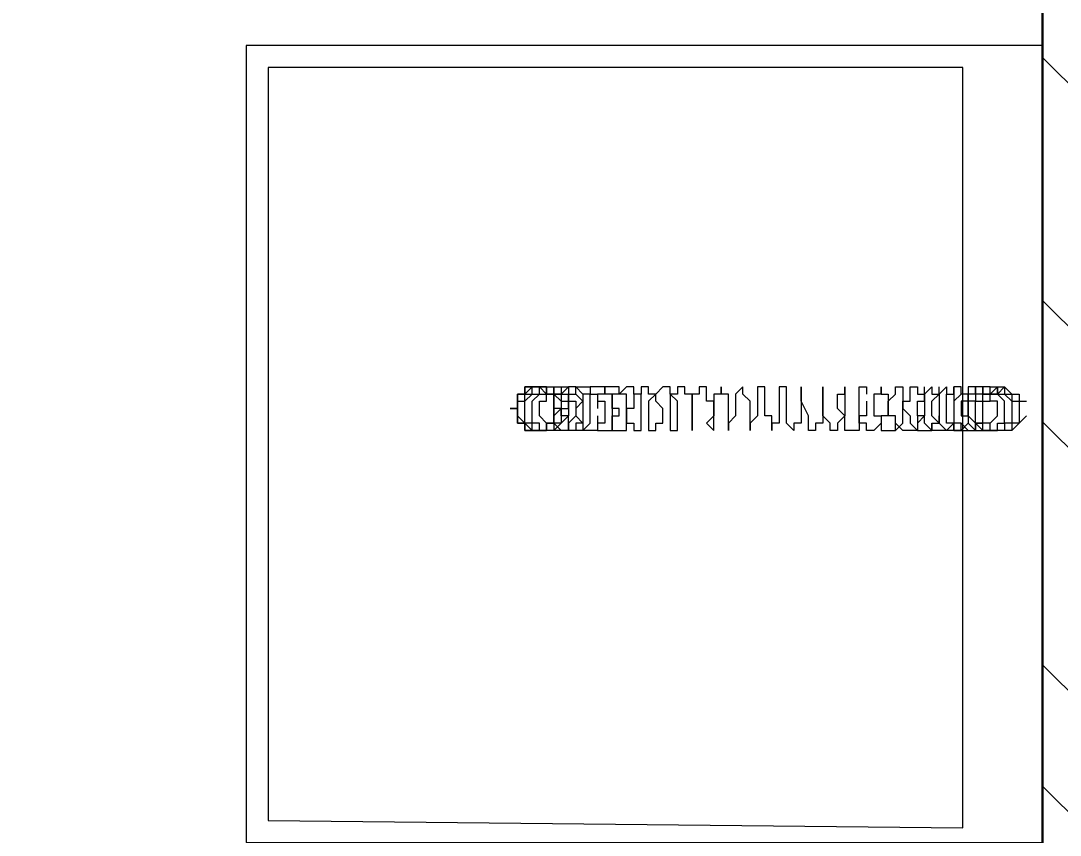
# Model space of a CAD drawing. Header units: millimetres. Extents: x -136099598 to 11807193, y 0 to 779331.
# Drawn here: x -136073692 to -136072936, y 203812 to 204405 of the extents above; entities that cross this region are included whole.
import ezdxf
from ezdxf import colors
from ezdxf.entities.mleader import LeaderData, LeaderLine
from ezdxf.enums import TextEntityAlignment as Align
from ezdxf.math import Vec2, Vec3

# ---------------------------------------------------------------- set-up
doc = ezdxf.new("R2018")
doc.units = ezdxf.units.MM
doc.header["$MEASUREMENT"] = 0
doc.layers.get('0').update_dxf_attribs({"color": 250, "lineweight": 9})
for name, color, linetype, lineweight in [('АР_Маркер экспликации', 239, 'Continuous', 13), ('АР_Номер помещения', 1, 'Continuous', 25), ('АР_Отметки', 250, 'Continuous', 15), ('АР_Помещения_площадь', 19, 'Continuous', 9), ('АР_Сущ Несущая стена', 202, 'Continuous', 30), ('АР_Штриховка кирпич', 250, 'Continuous', 9)]:
    doc.layers.add(name, color=color, linetype=linetype, lineweight=lineweight)
doc.layers.add('АР_Названия помещений', color=124, linetype='Continuous', lineweight=5, plot=False)
doc.layers.add('ТХ_ВК_оборуд.пищеблок', color=250, linetype='Continuous')
doc.styles.add('ISOCPEUR', font='isocpeur.ttf', dxfattribs={"width": 0.7})
doc.styles.get("Standard").update_dxf_attribs({"font": 'isocpeur.ttf'})

# ---------------------------------------------------------------- blocks, each defined once
blk = doc.blocks.new('_DotSmall')
at = {"color": 0, "linetype": 'ByBlock', "const_width": 0.5}
blk.add_lwpolyline([(-0.0625, 0, 1), (0.0625, 0, 1)], format="xyb", close=True, dxfattribs=at)
blk = doc.blocks.new('*U56')
at = {"color": 7, "style": 'ISOCPEUR', "width": 0.7, "flags": 1}
blk.add_attdef('КАТЕГОРИЯ', (-499.1655280450395, -2092.186355050572), '', height=250, dxfattribs=at)
at = {"layer": 'АР_Номер помещения', "color": 7, "style": 'ISOCPEUR', "width": 0.7}
blk.add_attdef('НОМЕР_ПОМЕЩЕНИЯ', text='', height=300, dxfattribs=at).set_placement((1728.491849218084, -2838.273167226411), align=Align.MIDDLE_CENTER)
at = {"layer": 'АР_Помещения_площадь', "color": 7, "lineweight": 30, "width": 0.7, "flags": 104}
blk.add_attdef('ИМЯ_ПОМЕЩЕНИЯ', text='', height=100, dxfattribs=at).set_placement((157.6277002443094, 1217.141369806137), align=Align.MIDDLE_CENTER)
at = {"layer": 'АР_Помещения_площадь', "color": 7, "style": 'ISOCPEUR', "width": 0.7}
blk.add_attdef('ПЛОЩАДЬ_ПОМЕЩЕНИЯ', text='', height=200, dxfattribs=at).set_placement((4056.613828067242, -3701.767637259052), align=Align.MIDDLE_RIGHT)
blk = doc.blocks.new('A$C13decc58')
at = {"layer": 'АР_Штриховка кирпич', "ltscale": 100}
h = blk.add_hatch(dxfattribs=at)
h.set_pattern_fill('ANSI32', color=256, scale=500)
h.set_pattern_definition([(45, (-939466.2193598642, 101430.4012734765), (-132.5825214724777, 132.5825214724777), []), (45, (-939377.8310123642, 101430.4012734765), (-132.5825214724777, 132.5825214724777), [])])
h.paths.add_polyline_path([(6030.383107021917, 43883.29236259183), (5520.383107021713, 43883.29236259183), (5520.383107021684, 42948.29236259183), (11460.26193764943, 42948.29236259183), (11460.38310702151, 42698.29236259183), (12100.38310702163, 42698.29236259183), (12100.26193764931, 43458.29236259114), (6030.383107021771, 43458.29236259253)])
at = {"layer": 'АР_Сущ Несущая стена', "ltscale": 100}
blk.add_line((6030.383107021684, 43458.29236259183), (12100.26193764948, 43458.29236259183), dxfattribs=at)
at = {"layer": 'ТХ_ВК_оборуд.пищеблок', "lineweight": 0}
for points in [[(9179.298218004638, 43458.29188644339), (9179.298218004638, 44038.28133204964), (8599.308772398392, 44038.28133204964), (8599.308772398392, 43458.29188644339)], [(9163.416131140548, 43516.52620494482), (9163.416131140548, 44022.39924518554), (8615.190859262482, 44022.39924518554), (8609.896830307785, 43516.52620494482)]]:
    blk.add_lwpolyline(points, close=True, dxfattribs=at)
at = {"layer": 'ТХ_ВК_оборуд.пищеблок', "lineweight": 0, "elevation": -4.999999999999952e-09}
for points in [[(8915.102735730237, 43793.03517244989), (8909.80870677554, 43793.03517244989), (8904.514677820844, 43793.03517244989), (8904.514677820844, 43798.3292014047), (8899.220648866147, 43798.3292014047), (8899.220648866147, 43803.62323035928), (8899.220648866147, 43808.91725931398), (8904.514677820844, 43814.21128826868), (8909.80870677554, 43814.21128826868), (8915.102735730237, 43808.91725931398), (8915.102735730237, 43814.21128826868), (8920.396764684934, 43814.21128826868), (8925.690793639515, 43814.21128826868), (8925.690793639515, 43819.50531722326), (8930.984822594211, 43819.50531722326), (8930.984822594211, 43824.79934617807), (8930.984822594211, 43830.09337513265), (8925.690793639515, 43835.38740408735), (8925.690793639515, 43840.68143304205), (8920.396764684934, 43840.68143304205), (8915.102735730237, 43840.68143304205), (8909.80870677554, 43840.68143304205), (8904.514677820844, 43840.68143304205), (8904.514677820844, 43835.38740408735), (8899.220648866147, 43835.38740408735), (8899.220648866147, 43830.09337513265), (8899.220648866147, 43824.79934617807), (8899.220648866147, 43819.50531722326), (8904.514677820844, 43819.50531722326), (8904.514677820844, 43814.21128826868), (8909.80870677554, 43814.21128826868), (8915.102735730237, 43814.21128826868), (8920.396764684934, 43814.21128826868), (8925.690793639515, 43814.21128826868), (8920.396764684934, 43814.21128826868), (8925.690793639515, 43814.21128826868), (8920.396764684934, 43814.21128826868), (8925.690793639515, 43814.21128826868), (8920.396764684934, 43814.21128826868), (8925.690793639515, 43814.21128826868), (8920.396764684934, 43814.21128826868), (8925.690793639515, 43814.21128826868), (8920.396764684934, 43814.21128826868), (8925.690793639515, 43814.21128826868), (8920.396764684934, 43814.21128826868), (8925.690793639515, 43814.21128826868), (8920.396764684934, 43814.21128826868), (8925.690793639515, 43814.21128826868), (8925.690793639515, 43819.50531722326), (8925.690793639515, 43814.21128826868), (8925.690793639515, 43819.50531722326), (8925.690793639515, 43814.21128826868), (8925.690793639515, 43819.50531722326), (8925.690793639515, 43814.21128826868), (8925.690793639515, 43819.50531722326), (8925.690793639515, 43814.21128826868), (8925.690793639515, 43819.50531722326), (8925.690793639515, 43814.21128826868), (8925.690793639515, 43819.50531722326), (8925.690793639515, 43814.21128826868), (8925.690793639515, 43819.50531722326), (8925.690793639515, 43814.21128826868), (8925.690793639515, 43819.50531722326), (8930.984822594211, 43824.79934617807), (8930.984822594211, 43830.09337513265), (8930.984822594211, 43824.79934617807), (8930.984822594211, 43830.09337513265), (8930.984822594211, 43824.79934617807), (8930.984822594211, 43830.09337513265), (8930.984822594211, 43824.79934617807), (8930.984822594211, 43830.09337513265), (8930.984822594211, 43824.79934617807), (8930.984822594211, 43830.09337513265), (8930.984822594211, 43824.79934617807), (8930.984822594211, 43830.09337513265), (8930.984822594211, 43824.79934617807), (8930.984822594211, 43830.09337513265), (8930.984822594211, 43824.79934617807), (8930.984822594211, 43830.09337513265), (8930.984822594211, 43835.38740408735), (8930.984822594211, 43830.09337513265), (8930.984822594211, 43835.38740408735), (8925.690793639515, 43835.38740408735), (8930.984822594211, 43835.38740408735), (8925.690793639515, 43835.38740408735), (8930.984822594211, 43835.38740408735), (8925.690793639515, 43835.38740408735), (8930.984822594211, 43835.38740408735), (8925.690793639515, 43835.38740408735), (8930.984822594211, 43835.38740408735), (8925.690793639515, 43835.38740408735), (8930.984822594211, 43835.38740408735), (8925.690793639515, 43835.38740408735), (8930.984822594211, 43835.38740408735), (8925.690793639515, 43835.38740408735), (8930.984822594211, 43835.38740408735), (8925.690793639515, 43835.38740408735), (8925.690793639515, 43840.68143304205), (8925.690793639515, 43835.38740408735), (8925.690793639515, 43840.68143304205), (8920.396764684934, 43840.68143304205), (8925.690793639515, 43840.68143304205), (8920.396764684934, 43840.68143304205), (8925.690793639515, 43840.68143304205), (8920.396764684934, 43840.68143304205), (8925.690793639515, 43840.68143304205), (8920.396764684934, 43840.68143304205), (8925.690793639515, 43840.68143304205), (8920.396764684934, 43840.68143304205), (8925.690793639515, 43840.68143304205), (8920.396764684934, 43840.68143304205), (8925.690793639515, 43840.68143304205), (8920.396764684934, 43840.68143304205), (8925.690793639515, 43840.68143304205), (8920.396764684934, 43840.68143304205), (8915.102735730237, 43840.68143304205), (8920.396764684934, 43840.68143304205), (8915.102735730237, 43840.68143304205), (8920.396764684934, 43840.68143304205), (8915.102735730237, 43840.68143304205), (8920.396764684934, 43840.68143304205), (8915.102735730237, 43840.68143304205), (8920.396764684934, 43840.68143304205), (8915.102735730237, 43840.68143304205), (8920.396764684934, 43840.68143304205), (8915.102735730237, 43840.68143304205), (8920.396764684934, 43840.68143304205), (8915.102735730237, 43840.68143304205), (8920.396764684934, 43840.68143304205), (8915.102735730237, 43840.68143304205), (8915.102735730237, 43845.97546199663), (8915.102735730237, 43840.68143304205), (8909.80870677554, 43840.68143304205), (8904.514677820844, 43840.68143304205), (8909.80870677554, 43840.68143304205), (8904.514677820844, 43840.68143304205), (8904.514677820844, 43835.38740408735), (8904.514677820844, 43840.68143304205), (8904.514677820844, 43835.38740408735), (8904.514677820844, 43840.68143304205), (8904.514677820844, 43835.38740408735), (8904.514677820844, 43840.68143304205), (8904.514677820844, 43835.38740408735), (8904.514677820844, 43840.68143304205), (8904.514677820844, 43835.38740408735), (8904.514677820844, 43840.68143304205), (8904.514677820844, 43835.38740408735), (8904.514677820844, 43840.68143304205), (8904.514677820844, 43835.38740408735), (8904.514677820844, 43840.68143304205), (8904.514677820844, 43835.38740408735), (8899.220648866147, 43835.38740408735), (8899.220648866147, 43830.09337513265), (8899.220648866147, 43835.38740408735), (8899.220648866147, 43830.09337513265), (8899.220648866147, 43835.38740408735), (8899.220648866147, 43830.09337513265), (8899.220648866147, 43835.38740408735), (8899.220648866147, 43830.09337513265), (8899.220648866147, 43835.38740408735), (8899.220648866147, 43830.09337513265), (8899.220648866147, 43835.38740408735), (8899.220648866147, 43830.09337513265), (8899.220648866147, 43835.38740408735), (8899.220648866147, 43830.09337513265), (8899.220648866147, 43835.38740408735), (8899.220648866147, 43830.09337513265), (8899.220648866147, 43824.79934617807), (8899.220648866147, 43819.50531722326), (8904.514677820844, 43819.50531722326), (8904.514677820844, 43814.21128826868), (8909.80870677554, 43814.21128826868), (8915.102735730237, 43814.21128826868), (8909.80870677554, 43814.21128826868), (8904.514677820844, 43814.21128826868), (8904.514677820844, 43819.50531722326), (8899.220648866147, 43819.50531722326), (8899.220648866147, 43824.79934617807), (8899.220648866147, 43830.09337513265), (8899.220648866147, 43824.79934617807), (8899.220648866147, 43819.50531722326), (8904.514677820844, 43819.50531722326), (8904.514677820844, 43814.21128826868), (8909.80870677554, 43814.21128826868), (8915.102735730237, 43814.21128826868), (8920.396764684934, 43814.21128826868), (8915.102735730237, 43814.21128826868), (8909.80870677554, 43814.21128826868), (8904.514677820844, 43814.21128826868), (8904.514677820844, 43819.50531722326), (8899.220648866147, 43819.50531722326), (8899.220648866147, 43824.79934617807), (8899.220648866147, 43830.09337513265), (8899.220648866147, 43824.79934617807), (8899.220648866147, 43819.50531722326), (8904.514677820844, 43819.50531722326), (8904.514677820844, 43814.21128826868), (8909.80870677554, 43814.21128826868), (8915.102735730237, 43814.21128826868), (8920.396764684934, 43814.21128826868), (8915.102735730237, 43814.21128826868), (8909.80870677554, 43814.21128826868), (8904.514677820844, 43814.21128826868), (8904.514677820844, 43819.50531722326), (8899.220648866147, 43819.50531722326), (8899.220648866147, 43824.79934617807), (8899.220648866147, 43830.09337513265), (8899.220648866147, 43824.79934617807), (8899.220648866147, 43819.50531722326), (8904.514677820844, 43819.50531722326), (8904.514677820844, 43814.21128826868), (8909.80870677554, 43814.21128826868), (8915.102735730237, 43814.21128826868), (8920.396764684934, 43814.21128826868), (8915.102735730237, 43814.21128826868), (8909.80870677554, 43814.21128826868), (8904.514677820844, 43814.21128826868), (8904.514677820844, 43819.50531722326), (8899.220648866147, 43819.50531722326), (8899.220648866147, 43824.79934617807), (8899.220648866147, 43830.09337513265), (8899.220648866147, 43824.79934617807), (8899.220648866147, 43819.50531722326), (8904.514677820844, 43819.50531722326), (8904.514677820844, 43814.21128826868), (8909.80870677554, 43814.21128826868), (8915.102735730237, 43814.21128826868), (8920.396764684934, 43814.21128826868), (8915.102735730237, 43814.21128826868), (8909.80870677554, 43814.21128826868), (8904.514677820844, 43814.21128826868), (8904.514677820844, 43819.50531722326), (8899.220648866147, 43819.50531722326), (8899.220648866147, 43824.79934617807), (8899.220648866147, 43830.09337513265), (8899.220648866147, 43824.79934617807), (8899.220648866147, 43819.50531722326), (8904.514677820844, 43819.50531722326), (8904.514677820844, 43814.21128826868), (8909.80870677554, 43814.21128826868), (8915.102735730237, 43814.21128826868)], [(8915.102735730237, 43840.68143304205), (8915.102735730237, 43845.97546199663), (8915.102735730237, 43840.68143304205), (8909.80870677554, 43840.68143304205), (8904.514677820844, 43840.68143304205)], [(8915.102735730237, 43840.68143304205), (8915.102735730237, 43845.97546199663), (8915.102735730237, 43840.68143304205), (8909.80870677554, 43840.68143304205), (8904.514677820844, 43840.68143304205)], [(8915.102735730237, 43840.68143304205), (8915.102735730237, 43845.97546199663), (8915.102735730237, 43840.68143304205), (8909.80870677554, 43840.68143304205), (8904.514677820844, 43840.68143304205)], [(8915.102735730237, 43840.68143304205), (8915.102735730237, 43845.97546199663), (8915.102735730237, 43840.68143304205), (8909.80870677554, 43840.68143304205), (8904.514677820844, 43840.68143304205)], [(8915.102735730237, 43840.68143304205), (8915.102735730237, 43845.97546199663), (8915.102735730237, 43840.68143304205), (8909.80870677554, 43840.68143304205), (8904.514677820844, 43840.68143304205)], [(8915.102735730237, 43840.68143304205), (8915.102735730237, 43845.97546199663), (8915.102735730237, 43840.68143304205), (8909.80870677554, 43840.68143304205), (8904.514677820844, 43840.68143304205)], [(8915.102735730237, 43840.68143304205), (8915.102735730237, 43845.97546199663), (8915.102735730237, 43840.68143304205), (8909.80870677554, 43840.68143304205), (8904.514677820844, 43840.68143304205)], [(8915.102735730237, 43840.68143304205), (8915.102735730237, 43845.97546199663), (8915.102735730237, 43840.68143304205), (8909.80870677554, 43840.68143304205), (8904.514677820844, 43840.68143304205)], [(8915.102735730237, 43845.97546199663), (8915.102735730237, 43840.68143304205), (8915.102735730237, 43845.97546199663)], [(8915.102735730237, 43840.68143304205), (8915.102735730237, 43845.97546199663), (8915.102735730237, 43840.68143304205)], [(8915.102735730237, 43845.97546199663), (8915.102735730237, 43840.68143304205), (8915.102735730237, 43845.97546199663)], [(8915.102735730237, 43840.68143304205), (8915.102735730237, 43845.97546199663), (8915.102735730237, 43840.68143304205)], [(8909.80870677554, 43798.3292014047), (8904.514677820844, 43793.03517244989), (8899.220648866147, 43793.03517244989), (8899.220648866147, 43798.3292014047), (8899.220648866147, 43803.62323035928), (8904.514677820844, 43803.62323035928), (8909.80870677554, 43803.62323035928), (8909.80870677554, 43808.91725931398), (8915.102735730237, 43808.91725931398), (8915.102735730237, 43803.62323035928), (8920.396764684818, 43803.62323035928), (8925.690793639515, 43803.62323035928), (8925.690793639515, 43798.3292014047), (8930.984822594211, 43798.3292014047), (8930.984822594211, 43793.03517244989), (8930.984822594211, 43787.74114349531), (8925.690793639515, 43787.74114349531), (8925.690793639515, 43782.44711454061), (8920.396764684818, 43782.44711454061), (8920.396764684818, 43777.15308558592), (8915.102735730237, 43777.15308558592), (8909.80870677554, 43777.15308558592), (8904.514677820844, 43777.15308558592), (8904.514677820844, 43782.44711454061), (8899.220648866147, 43782.44711454061), (8899.220648866147, 43787.74114349531), (8899.220648866147, 43793.03517244989), (8904.514677820844, 43787.74114349531), (8909.80870677554, 43787.74114349531), (8915.102735730237, 43787.74114349531), (8920.396764684818, 43787.74114349531), (8925.690793639515, 43787.74114349531), (8925.690793639515, 43793.03517244989), (8930.984822594211, 43798.3292014047), (8930.984822594211, 43803.62323035928), (8925.690793639515, 43808.91725931398), (8925.690793639515, 43814.21128826868), (8920.396764684818, 43814.21128826868), (8915.102735730237, 43814.21128826868), (8909.80870677554, 43814.21128826868), (8904.514677820844, 43814.21128826868), (8904.514677820844, 43819.50531722326), (8899.220648866147, 43819.50531722326), (8899.220648866147, 43824.79934617807), (8899.220648866147, 43830.09337513265), (8904.514677820844, 43835.38740408735), (8909.80870677554, 43840.68143304205), (8915.102735730237, 43840.68143304205), (8920.396764684934, 43840.68143304205), (8920.396764684934, 43835.38740408735), (8925.690793639515, 43835.38740408735), (8925.690793639515, 43830.09337513265), (8930.984822594211, 43830.09337513265), (8930.984822594211, 43824.79934617807), (8930.984822594211, 43819.50531722326), (8925.690793639515, 43819.50531722326), (8925.690793639515, 43814.21128826868), (8920.396764684934, 43808.91725931398), (8915.102735730237, 43808.91725931398), (8909.80870677554, 43808.91725931398), (8904.514677820844, 43808.91725931398), (8904.514677820844, 43814.21128826868), (8899.220648866147, 43814.21128826868), (8899.220648866147, 43819.50531722326), (8899.220648866147, 43824.79934617807), (8899.220648866147, 43830.09337513265), (8904.514677820844, 43830.09337513265), (8904.514677820844, 43835.38740408735), (8909.80870677554, 43835.38740408735), (8915.102735730237, 43835.38740408735), (8920.396764684934, 43835.38740408735), (8925.690793639515, 43830.09337513265), (8925.690793639515, 43824.79934617807), (8930.984822594211, 43824.79934617807), (8930.984822594211, 43819.50531722326), (8930.984822594211, 43814.21128826868), (8925.690793639515, 43814.21128826868), (8925.690793639515, 43808.91725931398), (8920.396764684934, 43808.91725931398), (8920.396764684934, 43803.62323035928), (8915.102735730237, 43803.62323035928), (8909.80870677554, 43803.62323035928), (8904.514677820844, 43808.91725931398), (8899.220648866147, 43814.21128826868), (8899.220648866147, 43819.50531722326), (8899.220648866147, 43824.79934617807), (8904.514677820844, 43824.79934617807), (8904.514677820844, 43830.09337513265), (8909.80870677554, 43830.09337513265), (8915.102735730237, 43830.09337513265), (8920.396764684934, 43830.09337513265), (8925.690793639515, 43824.79934617807), (8925.690793639515, 43819.50531722326), (8930.984822594211, 43824.79934617807), (8925.690793639515, 43819.50531722326), (8930.984822594211, 43824.79934617807), (8925.690793639515, 43819.50531722326), (8930.984822594211, 43824.79934617807), (8925.690793639515, 43819.50531722326), (8930.984822594211, 43824.79934617807), (8925.690793639515, 43819.50531722326), (8930.984822594211, 43824.79934617807), (8925.690793639515, 43819.50531722326), (8930.984822594211, 43824.79934617807), (8925.690793639515, 43819.50531722326), (8930.984822594211, 43824.79934617807), (8925.690793639515, 43819.50531722326), (8930.984822594211, 43819.50531722326), (8930.984822594211, 43814.21128826868), (8930.984822594211, 43808.91725931398), (8925.690793639515, 43808.91725931398), (8925.690793639515, 43803.62323035928), (8920.396764684934, 43803.62323035928), (8920.396764684934, 43798.3292014047), (8915.102735730237, 43798.3292014047), (8909.80870677554, 43798.3292014047), (8904.514677820844, 43803.62323035928), (8899.220648866147, 43803.62323035928), (8899.220648866147, 43808.91725931398), (8899.220648866147, 43814.21128826868), (8899.220648866147, 43819.50531722326), (8904.514677820844, 43819.50531722326), (8909.80870677554, 43824.79934617807), (8915.102735730237, 43824.79934617807), (8920.396764684934, 43824.79934617807), (8920.396764684934, 43819.50531722326), (8925.690793639515, 43819.50531722326), (8925.690793639515, 43814.21128826868), (8930.984822594211, 43814.21128826868), (8930.984822594211, 43808.91725931398), (8930.984822594211, 43803.62323035928), (8925.690793639515, 43803.62323035928), (8925.690793639515, 43798.3292014047), (8920.396764684934, 43793.03517244989), (8915.102735730237, 43793.03517244989), (8909.80870677554, 43793.03517244989)], [(8899.220648866147, 43835.38740408735), (8904.514677820844, 43835.38740408735), (8899.220648866147, 43835.38740408735)], [(8899.220648866147, 43835.38740408735), (8904.514677820844, 43835.38740408735), (8899.220648866147, 43835.38740408735)], [(8904.514677820844, 43835.38740408735), (8899.220648866147, 43835.38740408735)], [(8904.514677820844, 43835.38740408735), (8899.220648866147, 43835.38740408735)], [(8904.514677820844, 43835.38740408735), (8899.220648866147, 43835.38740408735)], [(8904.514677820844, 43835.38740408735), (8899.220648866147, 43835.38740408735)], [(8904.514677820844, 43835.38740408735), (8899.220648866147, 43835.38740408735)], [(8904.514677820844, 43835.38740408735), (8899.220648866147, 43835.38740408735)], [(8904.514677820844, 43835.38740408735), (8899.220648866147, 43835.38740408735)], [(8904.514677820844, 43835.38740408735), (8899.220648866147, 43835.38740408735)], [(8904.514677820844, 43840.68143304205), (8909.80870677554, 43840.68143304205), (8904.514677820844, 43840.68143304205)], [(8909.80870677554, 43840.68143304205), (8915.102735730237, 43840.68143304205), (8909.80870677554, 43840.68143304205)], [(8909.80870677554, 43840.68143304205), (8915.102735730237, 43840.68143304205), (8909.80870677554, 43840.68143304205)], [(8925.690793639515, 43840.68143304205), (8925.690793639515, 43835.38740408735), (8925.690793639515, 43840.68143304205)], [(8925.690793639515, 43835.38740408735), (8925.690793639515, 43840.68143304205)], [(8925.690793639515, 43835.38740408735), (8925.690793639515, 43840.68143304205)], [(8925.690793639515, 43835.38740408735), (8925.690793639515, 43840.68143304205)], [(8925.690793639515, 43835.38740408735), (8925.690793639515, 43840.68143304205)], [(8925.690793639515, 43835.38740408735), (8925.690793639515, 43840.68143304205)], [(8925.690793639515, 43835.38740408735), (8925.690793639515, 43840.68143304205)], [(8925.690793639515, 43835.38740408735), (8925.690793639515, 43840.68143304205)], [(8925.690793639515, 43835.38740408735), (8925.690793639515, 43840.68143304205)], [(8930.984822594211, 43835.38740408735), (8930.984822594211, 43830.09337513265), (8930.984822594211, 43835.38740408735)], [(8930.984822594211, 43830.09337513265), (8930.984822594211, 43835.38740408735)], [(8930.984822594211, 43830.09337513265), (8930.984822594211, 43835.38740408735)], [(8930.984822594211, 43830.09337513265), (8930.984822594211, 43835.38740408735)], [(8930.984822594211, 43830.09337513265), (8930.984822594211, 43835.38740408735)], [(8930.984822594211, 43830.09337513265), (8930.984822594211, 43835.38740408735)], [(8930.984822594211, 43830.09337513265), (8930.984822594211, 43835.38740408735)], [(8930.984822594211, 43830.09337513265), (8930.984822594211, 43835.38740408735)], [(8930.984822594211, 43830.09337513265), (8930.984822594211, 43835.38740408735)], [(8899.220648866147, 43824.79934617807), (8899.220648866147, 43830.09337513265), (8899.220648866147, 43824.79934617807)], [(8899.220648866147, 43824.79934617807), (8899.220648866147, 43830.09337513265), (8899.220648866147, 43824.79934617807)], [(8899.220648866147, 43819.50531722326), (8899.220648866147, 43824.79934617807), (8899.220648866147, 43819.50531722326)], [(8899.220648866147, 43819.50531722326), (8899.220648866147, 43824.79934617807), (8899.220648866147, 43819.50531722326)], [(8904.514677820844, 43819.50531722326), (8899.220648866147, 43819.50531722326), (8904.514677820844, 43819.50531722326)], [(8904.514677820844, 43819.50531722326), (8899.220648866147, 43819.50531722326), (8904.514677820844, 43819.50531722326)], [(8904.514677820844, 43814.21128826868), (8904.514677820844, 43819.50531722326), (8904.514677820844, 43814.21128826868)], [(8904.514677820844, 43814.21128826868), (8904.514677820844, 43819.50531722326), (8904.514677820844, 43814.21128826868)], [(8909.80870677554, 43814.21128826868), (8904.514677820844, 43814.21128826868), (8909.80870677554, 43814.21128826868)], [(8909.80870677554, 43814.21128826868), (8904.514677820844, 43814.21128826868), (8909.80870677554, 43814.21128826868)], [(8915.102735730237, 43814.21128826868), (8909.80870677554, 43814.21128826868), (8915.102735730237, 43814.21128826868)], [(8915.102735730237, 43814.21128826868), (8909.80870677554, 43814.21128826868), (8915.102735730237, 43814.21128826868)], [(8920.396764684934, 43814.21128826868), (8915.102735730237, 43814.21128826868), (8920.396764684934, 43814.21128826868)], [(8920.396764684934, 43814.21128826868), (8915.102735730237, 43814.21128826868), (8920.396764684934, 43814.21128826868)], [(8920.396764684934, 43814.21128826868), (8915.102735730237, 43814.21128826868), (8920.396764684934, 43814.21128826868)], [(8909.80870677554, 43782.44711454061), (8904.514677820844, 43782.44711454061), (8899.220648866147, 43782.44711454061), (8899.220648866147, 43777.15308558592), (8899.220648866147, 43771.85905663134), (8904.514677820844, 43771.85905663134), (8909.80870677554, 43771.85905663134), (8909.80870677554, 43766.56502767652), (8915.102735730237, 43766.56502767652), (8915.102735730237, 43771.85905663134), (8920.396764684934, 43771.85905663134), (8925.690793639515, 43771.85905663134), (8925.690793639515, 43777.15308558592), (8930.984822594211, 43777.15308558592), (8930.984822594211, 43782.44711454061), (8930.984822594211, 43787.74114349531), (8925.690793639515, 43787.74114349531), (8925.690793639515, 43793.03517244989), (8920.396764684934, 43793.03517244989), (8915.102735730237, 43798.3292014047)], [(8925.690793639515, 43650.09639067377), (8920.396764684934, 43650.09639067377), (8915.102735730237, 43650.09639067377), (8909.80870677554, 43650.09639067377), (8904.514677820844, 43650.09639067377), (8904.514677820844, 43655.39041962847), (8899.220648866147, 43655.39041962847), (8904.514677820844, 43655.39041962847), (8909.80870677554, 43655.39041962847), (8909.80870677554, 43660.68444858305), (8915.102735730237, 43660.68444858305), (8920.396764684934, 43660.68444858305), (8925.690793639515, 43660.68444858305), (8930.984822594211, 43660.68444858305), (8930.984822594211, 43665.97847753786), (8925.690793639515, 43665.97847753786), (8920.396764684934, 43665.97847753786), (8915.102735730237, 43665.97847753786), (8909.80870677554, 43665.97847753786), (8904.514677820844, 43671.27250649245), (8899.220648866147, 43671.27250649245), (8904.514677820844, 43671.27250649245), (8909.80870677554, 43671.27250649245), (8920.396764684934, 43671.27250649245), (8925.690793639515, 43676.56653544714), (8930.984822594211, 43676.56653544714), (8925.690793639515, 43681.86056440184), (8920.396764684934, 43681.86056440184), (8915.102735730237, 43681.86056440184), (8909.80870677554, 43681.86056440184), (8904.514677820844, 43687.15459335642), (8899.220648866147, 43687.15459335642), (8904.514677820844, 43687.15459335642), (8909.80870677554, 43687.15459335642), (8920.396764684818, 43687.15459335642), (8925.690793639515, 43687.15459335642), (8925.690793639515, 43692.44862231123), (8930.984822594211, 43692.44862231123), (8925.690793639515, 43692.44862231123), (8925.690793639515, 43697.74265126581), (8920.396764684818, 43697.74265126581), (8915.102735730237, 43697.74265126581), (8909.80870677554, 43697.74265126581), (8904.514677820844, 43703.03668022051), (8899.220648866147, 43697.74265126581), (8904.514677820844, 43697.74265126581), (8909.80870677554, 43697.74265126581), (8915.102735730237, 43697.74265126581), (8920.396764684934, 43697.74265126581), (8920.396764684934, 43703.03668022051), (8925.690793639515, 43703.03668022051), (8930.984822594211, 43703.03668022051), (8930.984822594211, 43708.33070917521), (8925.690793639515, 43708.33070917521), (8925.690793639515, 43713.62473812979), (8920.396764684934, 43713.62473812979), (8915.102735730237, 43713.62473812979), (8909.80870677554, 43713.62473812979), (8904.514677820844, 43713.62473812979), (8899.220648866147, 43713.62473812979), (8904.514677820844, 43713.62473812979), (8909.80870677554, 43713.62473812979), (8920.396764684934, 43713.62473812979), (8925.690793639515, 43713.62473812979), (8925.690793639515, 43718.9187670846), (8930.984822594211, 43718.9187670846), (8930.984822594211, 43724.21279603918), (8925.690793639515, 43724.21279603918), (8925.690793639515, 43729.50682499388), (8920.396764684934, 43729.50682499388), (8915.102735730237, 43729.50682499388), (8909.80870677554, 43729.50682499388), (8904.514677820844, 43729.50682499388), (8899.220648866147, 43729.50682499388), (8899.220648866147, 43724.21279603918), (8904.514677820844, 43724.21279603918), (8909.80870677554, 43724.21279603918), (8915.102735730237, 43724.21279603918), (8920.396764684934, 43724.21279603918), (8925.690793639515, 43729.50682499388), (8930.984822594211, 43729.50682499388), (8930.984822594211, 43734.80085394857), (8925.690793639515, 43740.09488290315), (8920.396764684934, 43745.38891185797), (8915.102735730237, 43745.38891185797), (8909.80870677554, 43745.38891185797), (8904.514677820844, 43745.38891185797), (8899.220648866147, 43745.38891185797), (8899.220648866147, 43740.09488290315), (8904.514677820844, 43740.09488290315), (8904.514677820844, 43734.80085394857), (8909.80870677554, 43734.80085394857), (8915.102735730237, 43734.80085394857), (8920.396764684934, 43740.09488290315), (8925.690793639515, 43740.09488290315), (8925.690793639515, 43745.38891185797), (8930.984822594211, 43745.38891185797), (8930.984822594211, 43750.68294081255), (8925.690793639515, 43750.68294081255), (8925.690793639515, 43755.97696976725), (8920.396764684934, 43755.97696976725), (8915.102735730237, 43755.97696976725), (8915.102735730237, 43761.27099872194), (8909.80870677554, 43761.27099872194), (8904.514677820844, 43761.27099872194), (8904.514677820844, 43755.97696976725), (8899.220648866147, 43755.97696976725), (8899.220648866147, 43750.68294081255), (8904.514677820844, 43750.68294081255), (8909.80870677554, 43750.68294081255), (8915.102735730237, 43750.68294081255), (8920.396764684934, 43750.68294081255), (8925.690793639515, 43750.68294081255), (8925.690793639515, 43755.97696976725), (8930.984822594211, 43755.97696976725), (8930.984822594211, 43761.27099872194), (8925.690793639515, 43766.56502767652), (8925.690793639515, 43771.85905663134), (8920.396764684934, 43771.85905663134), (8915.102735730237, 43771.85905663134), (8909.80870677554, 43771.85905663134), (8904.514677820844, 43771.85905663134), (8899.220648866147, 43771.85905663134), (8899.220648866147, 43766.56502767652), (8899.220648866147, 43761.27099872194), (8904.514677820844, 43761.27099872194), (8909.80870677554, 43761.27099872194), (8915.102735730237, 43761.27099872194), (8920.396764684934, 43761.27099872194), (8925.690793639515, 43761.27099872194), (8925.690793639515, 43766.56502767652), (8930.984822594211, 43766.56502767652), (8930.984822594211, 43771.85905663134), (8930.984822594211, 43777.15308558592), (8925.690793639515, 43777.15308558592), (8925.690793639515, 43782.44711454061), (8920.396764684934, 43782.44711454061), (8915.102735730237, 43782.44711454061)], [(8925.690793639515, 43618.33221694571), (8920.396764684934, 43618.33221694571), (8915.102735730237, 43618.33221694571), (8909.80870677554, 43618.33221694571), (8904.514677820844, 43618.33221694571), (8904.514677820844, 43623.62624590041), (8899.220648866147, 43623.62624590041), (8899.220648866147, 43628.9202748551), (8904.514677820844, 43628.9202748551), (8909.80870677554, 43628.9202748551), (8920.396764684934, 43634.21430380968), (8925.690793639515, 43634.21430380968), (8930.984822594211, 43634.21430380968), (8925.690793639515, 43634.21430380968), (8920.396764684934, 43634.21430380968), (8915.102735730237, 43634.21430380968), (8909.80870677554, 43634.21430380968), (8904.514677820844, 43634.21430380968), (8904.514677820844, 43639.5083327645), (8899.220648866147, 43639.5083327645), (8904.514677820844, 43644.80236171908), (8909.80870677554, 43644.80236171908), (8920.396764684934, 43644.80236171908), (8925.690793639515, 43644.80236171908), (8930.984822594211, 43644.80236171908), (8930.984822594211, 43650.09639067377), (8925.690793639515, 43650.09639067377), (8920.396764684934, 43650.09639067377)], [(8930.984822594211, 43575.97998530837), (8925.690793639515, 43575.97998530837), (8925.690793639515, 43570.68595635367), (8920.396764684818, 43570.68595635367), (8915.102735730237, 43570.68595635367), (8909.80870677554, 43570.68595635367), (8909.80870677554, 43575.97998530837), (8904.514677820844, 43575.97998530837), (8899.220648866147, 43581.27401426295), (8899.220648866147, 43586.56804321776), (8904.514677820844, 43586.56804321776), (8904.514677820844, 43591.86207217234), (8899.220648866147, 43591.86207217234), (8899.220648866147, 43597.15610112704), (8899.220648866147, 43602.45013008174), (8904.514677820844, 43602.45013008174), (8909.80870677554, 43602.45013008174), (8915.102735730237, 43607.74415903632), (8920.396764684818, 43607.74415903632), (8925.690793639515, 43607.74415903632), (8925.690793639515, 43602.45013008174), (8930.984822594211, 43602.45013008174), (8925.690793639515, 43602.45013008174), (8920.396764684818, 43602.45013008174), (8915.102735730237, 43602.45013008174), (8909.80870677554, 43602.45013008174), (8904.514677820844, 43607.74415903632), (8899.220648866147, 43607.74415903632), (8899.220648866147, 43613.03818799113), (8904.514677820844, 43613.03818799113), (8909.80870677554, 43618.33221694571), (8920.396764684818, 43618.33221694571), (8925.690793639515, 43618.33221694571), (8930.984822594211, 43618.33221694571), (8925.690793639515, 43618.33221694571), (8920.396764684818, 43618.33221694571)], [(8920.396764684934, 43586.56804321776), (8915.102735730237, 43586.56804321776), (8909.80870677554, 43586.56804321776), (8909.80870677554, 43591.86207217234), (8904.514677820844, 43591.86207217234), (8909.80870677554, 43591.86207217234), (8915.102735730237, 43591.86207217234), (8920.396764684934, 43591.86207217234), (8925.690793639515, 43591.86207217234), (8930.984822594211, 43591.86207217234), (8930.984822594211, 43586.56804321776), (8925.690793639515, 43586.56804321776)], [(8925.690793639515, 43575.97998530837), (8930.984822594211, 43575.97998530837), (8925.690793639515, 43575.97998530837), (8925.690793639515, 43581.27401426295), (8920.396764684818, 43581.27401426295), (8915.102735730237, 43581.27401426295), (8909.80870677554, 43581.27401426295), (8909.80870677554, 43575.97998530837), (8904.514677820844, 43575.97998530837), (8899.220648866147, 43575.97998530837), (8899.220648866147, 43570.68595635367), (8899.220648866147, 43565.39192739897), (8904.514677820844, 43560.09789844439), (8909.80870677554, 43560.09789844439), (8915.102735730237, 43560.09789844439), (8920.396764684818, 43560.09789844439), (8920.396764684818, 43554.80386948958), (8925.690793639515, 43554.80386948958), (8930.984822594211, 43554.80386948958), (8930.984822594211, 43549.509840535), (8925.690793639515, 43549.509840535), (8925.690793639515, 43544.2158115803), (8920.396764684818, 43544.2158115803), (8915.102735730237, 43544.2158115803), (8909.80870677554, 43544.2158115803), (8904.514677820844, 43549.509840535), (8899.220648866147, 43549.509840535), (8899.220648866147, 43554.80386948958), (8899.220648866147, 43560.09789844439), (8904.514677820844, 43565.39192739897)], [(8899.220648866147, 43565.39192739897), (8904.514677820844, 43565.39192739897), (8909.80870677554, 43565.39192739897), (8909.80870677554, 43570.68595635367), (8915.102735730237, 43570.68595635367), (8920.396764684934, 43570.68595635367), (8925.690793639515, 43565.39192739897), (8930.984822594211, 43565.39192739897), (8930.984822594211, 43560.09789844439), (8925.690793639515, 43560.09789844439)], [(8930.984822594211, 43560.09789844439), (8925.690793639515, 43560.09789844439), (8920.396764684934, 43560.09789844439), (8915.102735730237, 43560.09789844439), (8909.80870677554, 43554.80386948958), (8904.514677820844, 43554.80386948958), (8899.220648866147, 43549.509840535), (8899.220648866147, 43544.2158115803), (8899.220648866147, 43538.92178262561), (8904.514677820844, 43544.2158115803), (8909.80870677554, 43544.2158115803), (8909.80870677554, 43549.509840535), (8915.102735730237, 43549.509840535), (8920.396764684934, 43549.509840535), (8920.396764684934, 43544.2158115803), (8925.690793639515, 43544.2158115803), (8930.984822594211, 43544.2158115803)], [(8909.80870677554, 43549.509840535), (8904.514677820844, 43549.509840535), (8899.220648866147, 43549.509840535)], [(8925.690793639515, 43544.2158115803), (8930.984822594211, 43538.92178262561), (8925.690793639515, 43538.92178262561), (8925.690793639515, 43533.62775367103), (8920.396764684934, 43533.62775367103), (8915.102735730237, 43533.62775367103), (8909.80870677554, 43533.62775367103), (8904.514677820844, 43533.62775367103), (8909.80870677554, 43533.62775367103)], [(8904.514677820844, 43517.74566680694), (8899.220648866147, 43512.45163785224), (8899.220648866147, 43507.15760889766), (8899.220648866147, 43501.86357994284), (8899.220648866147, 43496.56955098826), (8904.514677820844, 43496.56955098826), (8904.514677820844, 43501.86357994284), (8909.80870677554, 43501.86357994284), (8915.102735730237, 43501.86357994284), (8920.396764684934, 43501.86357994284), (8920.396764684934, 43496.56955098826), (8925.690793639515, 43496.56955098826), (8925.690793639515, 43491.27552203357), (8930.984822594211, 43491.27552203357), (8930.984822594211, 43485.98149307887), (8925.690793639515, 43480.68746412429), (8925.690793639515, 43475.39343516948), (8920.396764684934, 43475.39343516948), (8915.102735730237, 43475.39343516948), (8909.80870677554, 43475.39343516948), (8904.514677820844, 43475.39343516948), (8899.220648866147, 43480.68746412429), (8899.220648866147, 43485.98149307887), (8899.220648866147, 43491.27552203357), (8899.220648866147, 43496.56955098826), (8904.514677820844, 43496.56955098826), (8904.514677820844, 43501.86357994284), (8909.80870677554, 43501.86357994284), (8915.102735730237, 43501.86357994284), (8920.396764684934, 43501.86357994284), (8925.690793639515, 43501.86357994284), (8925.690793639515, 43496.56955098826), (8930.984822594211, 43496.56955098826), (8930.984822594211, 43501.86357994284), (8925.690793639515, 43501.86357994284), (8925.690793639515, 43507.15760889766), (8920.396764684818, 43507.15760889766), (8920.396764684818, 43512.45163785224), (8915.102735730237, 43512.45163785224), (8909.80870677554, 43512.45163785224), (8904.514677820844, 43512.45163785224), (8899.220648866147, 43517.74566680694), (8899.220648866147, 43523.03969576163), (8899.220648866147, 43528.33372471621), (8904.514677820844, 43533.62775367103), (8909.80870677554, 43538.92178262561), (8915.102735730237, 43538.92178262561), (8920.396764684818, 43538.92178262561), (8925.690793639515, 43533.62775367103), (8930.984822594211, 43533.62775367103)], [(8899.220648866147, 43517.74566680694), (8904.514677820844, 43517.74566680694), (8904.514677820844, 43523.03969576163), (8899.220648866147, 43523.03969576163), (8899.220648866147, 43517.74566680694), (8899.220648866147, 43512.45163785224), (8899.220648866147, 43507.15760889766), (8904.514677820844, 43507.15760889766), (8904.514677820844, 43501.86357994284), (8909.80870677554, 43501.86357994284), (8915.102735730237, 43501.86357994284), (8920.396764684934, 43501.86357994284), (8925.690793639515, 43501.86357994284), (8925.690793639515, 43507.15760889766), (8930.984822594211, 43507.15760889766), (8930.984822594211, 43512.45163785224), (8925.690793639515, 43512.45163785224), (8925.690793639515, 43517.74566680694), (8920.396764684934, 43523.03969576163), (8915.102735730237, 43523.03969576163), (8909.80870677554, 43523.03969576163), (8904.514677820844, 43523.03969576163), (8899.220648866147, 43528.33372471621), (8899.220648866147, 43533.62775367103), (8899.220648866147, 43538.92178262561), (8904.514677820844, 43538.92178262561), (8904.514677820844, 43533.62775367103)], [(8904.514677820844, 43538.92178262561), (8899.220648866147, 43538.92178262561)], [(8925.690793639515, 43533.62775367103), (8930.984822594211, 43528.33372471621), (8925.690793639515, 43528.33372471621), (8925.690793639515, 43523.03969576163), (8920.396764684934, 43523.03969576163), (8915.102735730237, 43523.03969576163), (8909.80870677554, 43523.03969576163), (8904.514677820844, 43523.03969576163)], [(8899.220648866147, 43523.03969576163), (8904.514677820844, 43523.03969576163), (8904.514677820844, 43528.33372471621), (8909.80870677554, 43528.33372471621), (8915.102735730237, 43528.33372471621), (8920.396764684934, 43528.33372471621), (8925.690793639515, 43528.33372471621), (8925.690793639515, 43523.03969576163), (8930.984822594211, 43523.03969576163)], [(8899.220648866147, 43501.86357994284), (8904.514677820844, 43507.15760889766), (8909.80870677554, 43512.45163785224), (8915.102735730237, 43512.45163785224), (8920.396764684934, 43512.45163785224), (8925.690793639515, 43512.45163785224), (8925.690793639515, 43517.74566680694), (8930.984822594211, 43517.74566680694), (8930.984822594211, 43523.03969576163), (8925.690793639515, 43523.03969576163)], [(8909.80870677554, 43470.0994062149), (8904.514677820844, 43475.39343516948), (8899.220648866147, 43480.68746412429), (8899.220648866147, 43485.98149307887), (8899.220648866147, 43491.27552203357), (8899.220648866147, 43496.56955098826), (8904.514677820844, 43496.56955098826), (8909.80870677554, 43491.27552203357), (8915.102735730237, 43491.27552203357), (8920.396764684934, 43491.27552203357), (8920.396764684934, 43496.56955098826), (8925.690793639515, 43496.56955098826), (8925.690793639515, 43501.86357994284), (8930.984822594211, 43501.86357994284), (8930.984822594211, 43507.15760889766), (8925.690793639515, 43507.15760889766), (8925.690793639515, 43512.45163785224), (8920.396764684934, 43512.45163785224), (8920.396764684934, 43517.74566680694), (8915.102735730237, 43517.74566680694), (8909.80870677554, 43517.74566680694), (8909.80870677554, 43512.45163785224)], [(8899.220648866147, 43507.15760889766), (8904.514677820844, 43512.45163785224)], [(8904.514677820844, 43507.15760889766), (8899.220648866147, 43507.15760889766), (8899.220648866147, 43501.86357994284), (8899.220648866147, 43496.56955098826), (8899.220648866147, 43491.27552203357), (8904.514677820844, 43491.27552203357), (8904.514677820844, 43485.98149307887), (8909.80870677554, 43485.98149307887), (8915.102735730237, 43485.98149307887), (8920.396764684934, 43485.98149307887), (8925.690793639515, 43491.27552203357), (8925.690793639515, 43496.56955098826), (8930.984822594211, 43491.27552203357), (8930.984822594211, 43485.98149307887), (8925.690793639515, 43485.98149307887), (8925.690793639515, 43480.68746412429), (8920.396764684934, 43480.68746412429), (8920.396764684934, 43475.39343516948), (8915.102735730237, 43475.39343516948), (8909.80870677554, 43475.39343516948), (8904.514677820844, 43475.39343516948), (8904.514677820844, 43480.68746412429), (8899.220648866147, 43480.68746412429), (8899.220648866147, 43485.98149307887), (8899.220648866147, 43491.27552203357), (8899.220648866147, 43496.56955098826), (8899.220648866147, 43501.86357994284), (8904.514677820844, 43501.86357994284), (8904.514677820844, 43507.15760889766), (8909.80870677554, 43507.15760889766), (8915.102735730237, 43507.15760889766), (8920.396764684934, 43507.15760889766), (8920.396764684934, 43501.86357994284), (8925.690793639515, 43501.86357994284), (8925.690793639515, 43496.56955098826), (8930.984822594211, 43496.56955098826), (8930.984822594211, 43491.27552203357), (8925.690793639515, 43491.27552203357), (8925.690793639515, 43485.98149307887), (8920.396764684934, 43480.68746412429), (8915.102735730237, 43480.68746412429), (8909.80870677554, 43480.68746412429), (8904.514677820844, 43480.68746412429), (8904.514677820844, 43485.98149307887), (8899.220648866147, 43485.98149307887), (8899.220648866147, 43491.27552203357), (8899.220648866147, 43496.56955098826), (8899.220648866147, 43501.86357994284), (8904.514677820844, 43501.86357994284)], [(8915.102735730237, 43501.86357994284), (8920.396764684818, 43501.86357994284), (8920.396764684818, 43496.56955098826), (8925.690793639515, 43496.56955098826), (8925.690793639515, 43491.27552203357), (8930.984822594211, 43485.98149307887), (8925.690793639515, 43480.68746412429), (8925.690793639515, 43475.39343516948), (8920.396764684818, 43475.39343516948), (8920.396764684818, 43470.0994062149)]]:
    blk.add_lwpolyline(points, dxfattribs=at)
for points in [[(8904.514677820844, 43840.68143304205), (8909.80870677554, 43840.68143304205), (8915.102735730237, 43840.68143304205), (8915.102735730237, 43845.97546199663), (8915.102735730237, 43840.68143304205), (8915.102735730237, 43845.97546199663), (8915.102735730237, 43840.68143304205), (8909.80870677554, 43840.68143304205)], [(8899.220648866147, 43835.38740408735), (8904.514677820844, 43835.38740408735)], [(8925.690793639515, 43840.68143304205), (8925.690793639515, 43835.38740408735)], [(8930.984822594211, 43835.38740408735), (8930.984822594211, 43830.09337513265)]]:
    blk.add_lwpolyline(points, close=True, dxfattribs=at)
at = {"layer": 'АР_Маркер экспликации', "color": 7}
ref = blk.add_blockref('*U56', (6765.570547910582, 47499.38307146565), dxfattribs=at)
lines = blk.add_mtext('\\W0.8000;Доготовочный цех', dxfattribs={"layer": 'АР_Названия помещений', "insert": (8529.00275782746, 45264.6099042393), "char_height": 3660.393914111686, "width": 926.9399707174232, "attachment_point": 1})
ref.add_attrib('ИМЯ_ПОМЕЩЕНИЯ', '', (8529.00275782746, 45264.6099042393), dxfattribs={"flags": 104}).embed_mtext(lines)
at = {"layer": 'АР_Отметки'}
ml = blk.add_multileader_mtext('Standard', dxfattribs=at)
ml.set_content('-0,010', color=256, style='ISOCPEUR')
ml.set_leader_properties(color=256, linetype='Continuous', lineweight=-1)
ml.set_arrow_properties(name='DOTSMALL')
ml.build(insert=Vec2(0, 0))
ml.multileader.update_dxf_attribs({"has_text_frame": 1, "text_left_attachment_type": 4, "text_right_attachment_type": 4, "dogleg_length": 100, "arrow_head_size": 180})
ctx = ml.context
ctx.base_point, ctx.char_height, ctx.arrow_head_size, ctx.landing_gap_size, ctx.plane_origin = Vec3(37116.12529487745, 68979.61899858073, 2.299351988461806e-08), 250, 180, 50, Vec3(37034.73184502823, 67778.72147311713, 2.299351988461806e-08)
ctx.left_attachment, ctx.right_attachment = 4, 4
notes = []
notes.append((ctx, [(0, (0, 0, 0), (0, 0), (1, 0), 1, [])]))
ctx.mtext.insert, ctx.mtext.width, ctx.mtext.line_spacing_style, ctx.mtext.flow_direction = Vec3(37166.12529487745, 69379.61899858073, 2.299351988461806e-08), 852.6970314602484, 2, 5
ml = blk.add_multileader_mtext('Standard', dxfattribs=at)
ml.set_content('0,000', color=256, style='ISOCPEUR')
ml.set_leader_properties(color=256, linetype='Continuous', lineweight=-1)
ml.set_arrow_properties(name='DOTSMALL')
ml.build(insert=Vec2(0, 0))
ml.multileader.update_dxf_attribs({"has_text_frame": 1, "text_left_attachment_type": 4, "text_right_attachment_type": 4, "dogleg_length": 100, "arrow_head_size": 180})
ctx = ml.context
ctx.base_point, ctx.char_height, ctx.arrow_head_size, ctx.landing_gap_size, ctx.plane_origin = Vec3(36698.10734045901, 66870.89629536273, 1.149675994230903e-08), 250, 180, 50, Vec3(36616.7138906098, 65669.99876989913, 1.149675994230903e-08)
ctx.left_attachment, ctx.right_attachment = 4, 4
notes.append((ctx, [(0, (0, 0, 0), (0, 0), (1, 0), 1, [])]))
ctx.mtext.insert, ctx.mtext.width, ctx.mtext.line_spacing_style, ctx.mtext.flow_direction = Vec3(36748.10734045901, 67270.89629536273, 1.149675994230903e-08), 852.6970314602484, 2, 5
ml = blk.add_multileader_mtext('Standard', dxfattribs=at)
ml.set_content('+1,975', color=256, style='ISOCPEUR')
ml.set_leader_properties(color=256, linetype='Continuous', lineweight=-1)
ml.set_arrow_properties(name='DOTSMALL')
ml.build(insert=Vec2(0, 0))
ml.multileader.update_dxf_attribs({"has_text_frame": 1, "text_left_attachment_type": 4, "text_right_attachment_type": 4, "dogleg_length": 100, "arrow_head_size": 180})
ctx = ml.context
ctx.base_point, ctx.char_height, ctx.arrow_head_size, ctx.landing_gap_size, ctx.plane_origin = Vec3(41925.21950890985, 65726.83752085234, 1.149675994230903e-08), 250, 180, 50, Vec3(41843.82605906064, 64525.93999538873, 1.149675994230903e-08)
ctx.left_attachment, ctx.right_attachment = 4, 4
notes.append((ctx, [(0, (0, 0, 0), (0, 0), (1, 0), 1, [])]))
ctx.mtext.insert, ctx.mtext.width, ctx.mtext.line_spacing_style, ctx.mtext.flow_direction = Vec3(41975.21950890985, 66126.83752085234, 1.149675994230903e-08), 852.6970314602484, 2, 5
ml = blk.add_multileader_mtext('Standard', dxfattribs=at)
ml.set_content('-0,010', color=256, style='ISOCPEUR')
ml.set_leader_properties(color=256, linetype='Continuous', lineweight=-1)
ml.set_arrow_properties(name='DOTSMALL')
ml.build(insert=Vec2(0, 0))
ml.multileader.update_dxf_attribs({"has_text_frame": 1, "text_left_attachment_type": 4, "text_right_attachment_type": 4, "dogleg_length": 100, "arrow_head_size": 180})
ctx = ml.context
ctx.base_point, ctx.char_height, ctx.arrow_head_size, ctx.landing_gap_size, ctx.plane_origin = Vec3(28121.69119349617, 65416.34291859937, 1.149675994230903e-08), 250, 180, 50, Vec3(28040.29774364695, 64215.44539313577, 1.149675994230903e-08)
ctx.left_attachment, ctx.right_attachment = 4, 4
notes.append((ctx, [(0, (0, 0, 0), (0, 0), (1, 0), 1, [])]))
ctx.mtext.insert, ctx.mtext.width, ctx.mtext.line_spacing_style, ctx.mtext.flow_direction = Vec3(28171.69119349617, 65816.34291859937, 1.149675994230903e-08), 852.6970314602484, 2, 5
ml = blk.add_multileader_mtext('Standard', dxfattribs=at)
ml.set_content('0,000', color=256, style='ISOCPEUR')
ml.set_leader_properties(color=256, linetype='Continuous', lineweight=-1)
ml.set_arrow_properties(name='DOTSMALL')
ml.build(insert=Vec2(0, 0))
ml.multileader.update_dxf_attribs({"has_text_frame": 1, "text_left_attachment_type": 4, "text_right_attachment_type": 4, "dogleg_length": 100, "arrow_head_size": 180})
ctx = ml.context
ctx.base_point, ctx.char_height, ctx.arrow_head_size, ctx.landing_gap_size, ctx.plane_origin = Vec3(25651.61963318079, 65250.82964228594, 1.149675994230903e-08), 250, 180, 50, Vec3(25570.22618333157, 64049.93211682234, 1.149675994230903e-08)
ctx.left_attachment, ctx.right_attachment = 4, 4
notes.append((ctx, [(0, (0, 0, 0), (0, 0), (1, 0), 1, [])]))
ctx.mtext.insert, ctx.mtext.width, ctx.mtext.line_spacing_style, ctx.mtext.flow_direction = Vec3(25701.61963318079, 65650.82964228594, 1.149675994230903e-08), 852.6970314602484, 2, 5
ml = blk.add_multileader_mtext('Standard', dxfattribs=at)
ml.set_content('+1,975', color=256, style='ISOCPEUR')
ml.set_leader_properties(color=256, linetype='Continuous', lineweight=-1)
ml.set_arrow_properties(name='DOTSMALL')
ml.build(insert=Vec2(0, 0))
ml.multileader.update_dxf_attribs({"has_text_frame": 1, "text_left_attachment_type": 4, "text_right_attachment_type": 4, "dogleg_length": 100, "arrow_head_size": 180})
ctx = ml.context
ctx.base_point, ctx.char_height, ctx.arrow_head_size, ctx.landing_gap_size, ctx.plane_origin = Vec3(67184.22567741433, 63069.28110459947, 1.149675994230903e-08), 250, 180, 50, Vec3(67102.83222756512, 61868.38357913587, 1.149675994230903e-08)
ctx.left_attachment, ctx.right_attachment = 4, 4
notes.append((ctx, [(0, (0, 0, 0), (0, 0), (1, 0), 1, [])]))
ctx.mtext.insert, ctx.mtext.width, ctx.mtext.line_spacing_style, ctx.mtext.flow_direction = Vec3(67234.22567741433, 63469.28110459947, 1.149675994230903e-08), 852.6970314602484, 2, 5
ml = blk.add_multileader_mtext('Standard', dxfattribs=at)
ml.set_content('0,000', color=256, style='ISOCPEUR')
ml.set_leader_properties(color=256, linetype='Continuous', lineweight=-1)
ml.set_arrow_properties(name='DOTSMALL')
ml.build(insert=Vec2(0, 0))
ml.multileader.update_dxf_attribs({"has_text_frame": 1, "text_left_attachment_type": 4, "text_right_attachment_type": 4, "dogleg_length": 100, "arrow_head_size": 180})
ctx = ml.context
ctx.base_point, ctx.char_height, ctx.arrow_head_size, ctx.landing_gap_size, ctx.plane_origin = Vec3(67976.92597944965, 56051.67990142445, 1.149675994230903e-08), 250, 180, 50, Vec3(67895.53252960043, 54850.78237596084, 1.149675994230903e-08)
ctx.left_attachment, ctx.right_attachment = 4, 4
notes.append((ctx, [(0, (0, 0, 0), (0, 0), (1, 0), 1, [])]))
ctx.mtext.insert, ctx.mtext.width, ctx.mtext.line_spacing_style, ctx.mtext.flow_direction = Vec3(68026.92597944965, 56451.67990142445, 1.149675994230903e-08), 852.6970314602484, 2, 5
for ctx, leaders in notes:
    for number, flags, end, landing, length, lines in leaders:
        leader = LeaderData()
        leader.index, (leader.has_last_leader_line, leader.has_dogleg_vector, leader.attachment_direction) = number, flags
        leader.last_leader_point, leader.dogleg_vector, leader.dogleg_length = Vec3(end), Vec3(landing), length
        for number, points, colour, breaks in lines:
            line = LeaderLine()
            line.index, line.vertices, line.color, line.breaks = number, Vec3.list(points), colors.encode_raw_color(colour), breaks
            leader.lines.append(line)
        ctx.leaders.append(leader)

msp = doc.modelspace()

# ---------------------------------------------------------------- block references
at = {"ltscale": 150, "rotation": 89.99999999999999}
msp.add_blockref('A$C13decc58', (-136029490.0077386, 195207.3540922937), dxfattribs=at)

doc.saveas('drawing.dxf')
